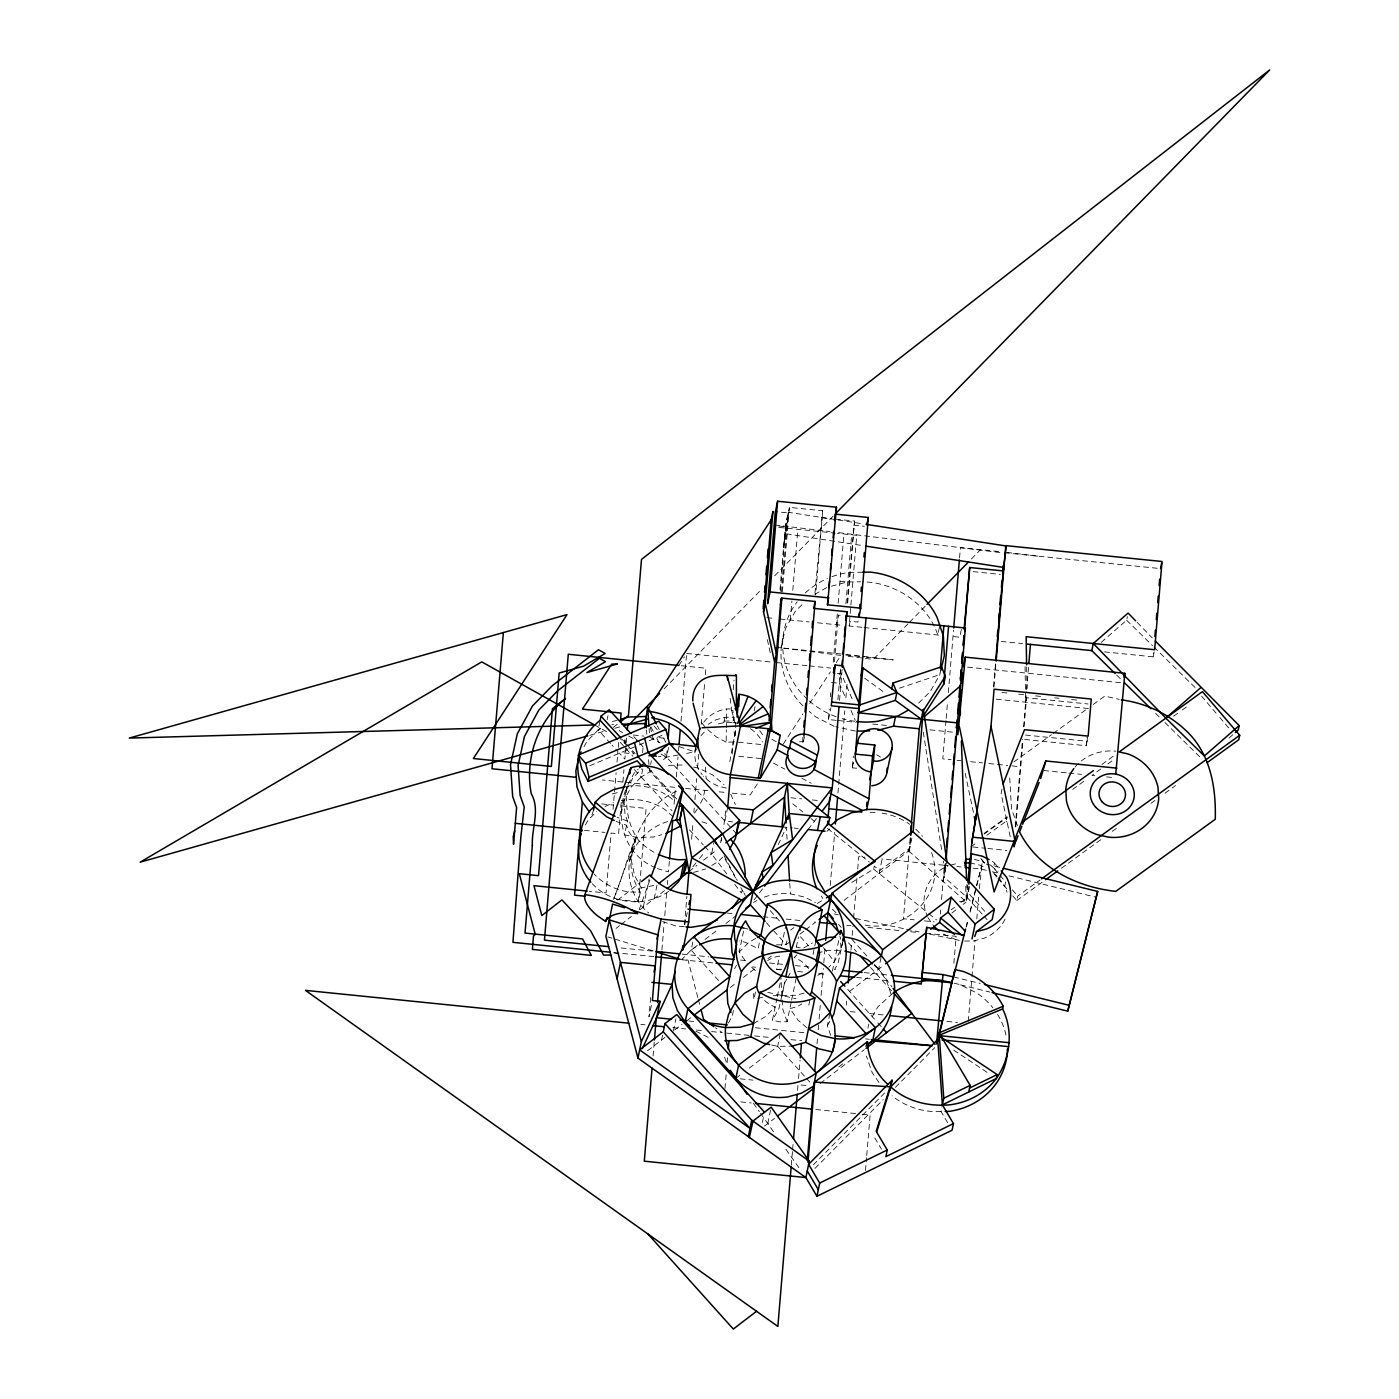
<?xml version="1.0" encoding="UTF-8"?>
<svg xmlns="http://www.w3.org/2000/svg" width="1399" height="1399" viewBox="0 0 1399 1399"><rect width="100%" height="100%" fill="white"/><g stroke="black" fill="none" stroke-linecap="round" stroke-linejoin="round"><path stroke-width="0.75" stroke-dasharray="5 3.75" d="M626.665 787.34C625.458 805.492 627.417 824.938 638.399 840.047A58.95 54.369 11.7 0 0 656.568 853.565M856.695 768.261L852.358 767.824L853.6 762.735M733.583 742.012L726.168 742.169L726.343 729.718M726.378 727.655L726.641 708.978L735.944 708.803M735.542 735.752L735.629 729.544M735.664 727.463L735.787 719.173M616.452 899.4L638.346 901.621L641.197 887.875L634.621 875.512L631.579 861.574L632.47 847.497C624.863 870.353 629.235 897.301 648.699 912.952M780.397 591.305L785.643 528.088M613.059 809.391L616.12 772.79M617.011 762.175L617.886 751.543L612.045 745.142M618.236 747.503L618.725 741.47M625.056 739.896L624.758 743.656L620.491 738.987M621.226 802.396L618.603 833.804L611.101 833.052L606.099 892.982L589.294 891.285M622.922 782.058L623.954 769.555M625.843 747.031L624.828 759.132L619.285 753.064M626.175 743.026L626.839 734.982M642.613 752.645L643.313 744.198M638.346 901.621L646.111 808.412L620.929 805.859M667.078 750.983L666.554 757.191L736.451 833.717M650.622 997.487L648.996 1016.951L651.549 1004.622M653.071 1056.018L654.242 1041.905M661.919 949.921L664.245 922.081M664.77 915.715L666.711 892.387M667.375 884.483L667.725 880.286M669.317 861.224L668.425 871.927L657.373 868.587M674.073 804.215L675.472 787.392L602.374 779.977M676.347 776.987L678.008 757.016M678.515 750.808L678.865 746.629M680.981 721.219L686.454 655.589M684.496 924.756L686.874 896.287M691.613 839.26L693.047 822.14M693.869 812.224L694.219 808.08M694.918 799.791L696.685 778.561M697.576 767.911L698.835 752.802M701.196 724.402L704.624 683.342M705.341 674.703L705.883 668.232L680.526 665.644M725.714 810.895L723.458 828.33M729.823 761.616L735.769 729.281M732.167 754.026L733.198 741.697L762.455 744.67M724.979 1088.457L726.168 1074.257M727.55 1057.714L727.008 1064.114L723.545 1054.146M780.012 589.504L785.259 526.689L788.109 512.926L775.116 511.614M781.499 592.057L788.109 512.926M782.391 591.637L789.421 507.4L822.682 510.775L815.652 595.012M790.313 620.037L791.904 600.94M792.796 590.343L797.885 529.329M802.536 742.204L803.061 735.717M814.952 593.246L822.682 510.775M799.529 741.872A14.952 13.798 11.7 0 1 803.411 741.802L803.953 735.332M791.309 1165.245L792.464 1151.534M792.638 1149.436L793.163 1143.14M797.552 1090.468L798.025 1084.68L809.636 1085.869M798.549 1078.542L800.088 1060.04M836.2 720.345L828.453 719.558L829.31 709.258M830.341 696.894L830.674 692.785M833.227 662.234L837.249 613.986M838.141 603.284L843.929 533.998M834.451 661.814L838.333 615.123L842.215 615.525M837.914 699.745L840.467 669.072M845.923 603.721L851.676 534.785M847.182 602.864L854.527 521.04L833.734 518.924M839.557 700.409L841.971 671.572M847.672 603.109L854.527 521.04M861.924 627.294L849.158 626L850.032 615.508M850.207 613.409L850.732 607.096M850.907 604.998L856.73 535.292L837.494 533.351M817.033 1043.916L817.681 1036.047M818.205 1029.786L818.922 1021.218M819.097 1019.067L820.356 1004.062M821.073 995.493L823.329 968.458M823.801 962.739L825.13 946.791M830.237 885.48L834.678 832.405M837.949 793.023L844.804 710.832M847.042 684.163L845.835 698.468L839.295 683.272L842.146 669.509M852.463 766.442L853.338 756.037M846.36 1005.112L846.71 1001.089M850.942 950.288L851.571 942.629M852.183 935.441L852.97 925.876M853.617 918.094L857.552 871.07M857.727 869.006L858.759 856.608L865.002 857.237M865.491 1170.491L866.558 1157.69M866.733 1155.557L870.126 1115.003L861.871 1114.164M910.172 838.386L903.457 918.741L914.212 919.825M910.592 837.599L909.7 848.389L879.726 870.58L874.253 866.173L873.641 869.111L849.525 883.801M945.986 720.607L942.804 758.87L951.11 759.709M946.179 718.456L947.613 701.214M948.33 692.592L953.541 630.127M959.557 557.939L960.414 547.656L1001.754 551.853M940.338 914.054L940.688 909.892M941.544 899.47L944.395 865.282L881.685 858.934M945.059 864.022L943.975 876.963L967.251 897.546L987.134 919.703M945.759 863.183L945.042 871.804L943.363 861.067M953.891 963.386L956.147 936.333L925.491 933.238M967.758 884.885L966.324 901.97L963.124 904.419M968.755 886.371L968.213 892.894L986.54 913.302M993.587 686.367L995.598 662.409M993.937 687.294L995.931 663.318M968.248 1021.462L971.78 978.933M971.973 976.799L974.981 940.635M976.799 918.933L978.601 897.214M979.335 888.54L982.185 863.096L969.647 913.11M1015.219 826.984L1022.529 739.249M1023.561 726.885L1026.481 691.84M1026.656 689.794L1028.562 667.096M1037.813 556.155L1003.87 552.063M1015.779 826.861L1022.739 743.429M1024.138 726.588L1026.551 697.751L1088.055 703.977M1024.663 739.459L1086.184 745.702L1086.866 737.465M1087.443 736.976L1087.093 741.278L1025.484 735.035M1104.511 651.899L1153.178 656.848L1153.51 652.948M788.704 512.349L783.51 547.569L788.704 512.349L835.972 519.659M718.387 723.93A35.744 32.981 11.7 0 1 723.79 722.741L733.093 722.549L734.213 717.145L724.909 717.337L716.078 719.751L708.279 724.227M721.604 837.844L720.468 843.702L721.744 837.791M723.79 722.741L724.909 717.337M726.85 873.99L711.601 853.95L713.945 842.215M583.995 746.716L586.846 741.47L598.16 729.928L599.734 722.269M607.183 719.593L607.988 715.676M593.543 810.143L591.812 815.442M655.659 867.747C622.887 854.614 614.266 816.981 627.049 786.186A55.418 51.116 11.7 0 1 674.615 801.242M624.024 800.053L625.003 814.288L627.434 821.091L624.601 834.836L636.667 837.459L653.7 836.987L661.797 834.696M621.366 800.665L624.199 799.948L631.001 787.392L641.144 777.005L643.12 767.421M674.563 798.199L649.363 770.604L651.392 760.776M633.432 850.767L636.283 837.022L613.636 899.487M668.547 747.608L666.554 757.191L661.395 761.213M643.295 907.147L649.136 878.957M654.225 898.63L657.075 884.885L641.197 887.875M695.618 747.923C693.309 757.226 696.23 767.369 702.263 774.696M684.741 924.722L686 918.671M686.419 916.66L687.241 912.62M661.57 1040.052L662.846 1033.878M673.374 1031.011L675.927 1018.682M697.821 997.452L687.993 960.081L681.82 959.469L691.176 950.078L693.921 936.805M785.136 528.035L789.421 507.4M727.725 807.293L724.874 821.038L732.534 821.825M754.183 710.867L755.058 706.722M802.991 705.883C785.434 688.798 776.795 662.042 782.933 638.049M743.534 931.227L739.232 952.019L747.083 963.439M733.426 1010.445L732.237 1016.129L727.358 1024.89M759.307 943.031L758.136 948.714L745.317 942.296L739.284 940.932M803.411 741.802L804.985 734.195M755.46 991.978L753.886 999.551L753.484 992.643M836.357 624.706L838.333 615.123M780.887 969.787L776.672 969.367L779.418 956.094A28.592 26.371 11.7 0 0 767.561 960.588M781.569 945.707L785.451 926.995M828.453 719.558L830.884 707.772M849.158 626L850.137 621.296L857.884 622.083L858.549 618.83M840.834 670.453L840.03 674.301L834.224 673.706M786.938 940.897L786.151 944.692L773.839 944.937M791.187 1002.191L787.147 1021.69L779.715 1021.847L772.44 1020.203L776.9 998.624M777.337 996.543L781.219 977.831M781.919 995.528L785.381 978.74M796.293 947.193L798.444 936.805M749.234 1068.136L777.669 1046.365L780.415 1033.109M762.368 1122.505L763.224 1118.396M791.624 1000.11L796.346 977.236M767.754 1123.572L771.164 1107.134M815.792 941.02L813.046 954.293L815.582 953.593M852.358 767.824L853.582 760.881M832.37 971.151L839.505 936.718M843.02 940.793L838.088 963.229L834.556 969.594L838.735 970.014M830.691 1035.382L827.351 1025.764L829.694 1014.397M879.114 873.536L882.279 858.252M939.394 627.329L937.802 635.006C927.659 603.703 894.975 582.351 862.641 581.774M890.988 994.077L886.494 980.507L878.642 969.087L881.387 955.832M918.688 703.032L930.09 691.771L939.813 674.633L941.44 666.781M844.139 900.309L908.651 850.942L911.379 837.704M909.088 851.326L911.833 838.106M961.323 629.567L959.731 637.227L952.999 636.545M943.066 881.387L947.071 861.994M969.49 886.704L966.324 901.97L958.07 901.131M1002.016 789.036L1001.107 793.46L1010.2 836.707M947.648 1122.732L941.002 1111.505L942.034 1106.539M1026.551 697.751L1025.624 702.158L1025.467 691.753M992.398 861.277L994.497 863.113L993.535 867.782L1005.601 881.93L1004.692 886.354A42.53 39.242 11.7 0 1 1007.053 892.195M986.82 835.273L1006.248 821.196L1007.158 816.771L984.214 833.402M1012.771 895.815L1016.811 900.554L1017.738 896.129L1039.877 880.093M1086.184 745.702L1087.81 737.85M1101.31 642.316L1126.632 620.194L1127.384 616.644M1153.178 656.848L1154.28 651.497M621.173 813.816L627.049 786.186M704.834 790.365L703.032 798.549L698.293 807.275M696.037 746.506L694.813 751.84L684.408 753.816M808.797 1005.129L809.951 1000.093M842.53 942.559L840.834 949.973L834.329 961.673L828.838 967.181M867.905 1028.178L868.831 1024.173M780.939 647.632L785.469 628.588L795.192 611.45L803.726 603.004M966.097 927.17L967.636 920.787M966.429 926.68L967.461 922.553M970.049 912.253L976.292 887.543M976.799 885.48L980.961 868.989L986.522 870.353M614.004 897.966C629.865 860.472 635.898 806.891 679.354 790.05M629.637 861.259C633.992 842.146 649.276 827.159 667.813 821.493M639.221 909.507L650.343 878.817M778.229 844.716L786.343 827.281L787.13 840.344M628.011 784.402L633.852 773.63L638.206 769.188M626.175 790.365L632.995 777.809L641.686 768.908M697.332 809.024L693.712 814.288M734.615 968.633L736.486 965.293M786.745 979.213L784.874 982.553L778.946 1008.504L772.44 1020.203M787.672 977.551L790.452 972.532M827.351 1025.764L830.132 1020.763M872.294 1016.741L877.68 1007.053L893.296 992.748L870.405 967.269M585.377 824.938L588.384 819.744L596.743 811.647M678.83 665.487L684.408 656.9M757.314 784L750.179 794.964L731.887 793.111M783.248 744.111L802.939 713.84M836.252 662.601L840.939 655.414L780.957 647.842M698.153 746.734L694.813 751.84L679.18 746.681M809.706 703.47L830.429 671.817M754.236 899.714L758.136 894.626M759.43 892.929L763.347 887.84M808.097 829.485L816.894 818.013M692.89 866.698L698.171 860.14M699.5 858.514L704.781 851.956M664.193 688.78L762.053 588.769M774.696 575.828L833.07 516.196M908.003 623.797L873.186 659.384L845.818 656.009M909.472 622.31L925.561 605.854M971.413 558.988L980.507 549.685M722.653 857.167L718.474 861.452L710.832 865.946M813.326 1164.825L884.64 1092.951M814.987 1168.392L883.294 1099.562M895.395 1087.338L934.812 1047.624M796.87 954.835L794.142 957.598A28.592 26.371 11.7 0 1 808.552 968.528M826.931 831.391L829.747 828.908M1229.004 738.06L1233.796 733.88M610.594 743.551L598.16 729.928L600.346 728.214M613.287 727.41L617.221 724.332L611.853 724.49M617.676 900.082L639.78 882.874M616.102 928.341L619.495 925.701M621.208 924.372L631.404 916.432M639.903 909.805L667.026 888.662M688.92 871.612L697.017 865.299M703.505 860.245L716.463 850.155M718.561 980.559L691.176 950.078L698.118 944.762M705.061 939.446L718.946 928.831M725.889 923.515L736.294 915.541M790.575 930.143L793.915 927.589M647.527 1050.789L664.945 1037.463M674.65 1030.031L681.995 1024.418M686.734 1020.78L691.526 1017.125M730.295 987.449L736.871 982.413M743.429 977.376L756.579 967.321L752.557 966.919M768.034 958.56L771.321 956.042M789.333 942.261L786.151 944.692L772.108 929.041M803.9 931.104L798.846 934.969L808.605 945.829M805.579 929.81L815.669 922.098L811.455 921.661M951.25 909.787L954.45 907.339M960.851 902.442L967.251 897.546L966.761 884.5M735.857 1078.384L742.537 1073.26M849.525 991.384L883.853 965.1M951.932 912.987L956.741 909.315M838.84 1066.86L845.591 1061.684M764.431 1126.125L774.486 1118.431M820.094 1083.525L864.302 1049.687M1013.838 761.983L1051.401 734.772M1053.15 733.496L1088.212 708.086M1093.249 704.449L1104.738 696.107L1119.305 699.395M984.057 834.136L1007 817.506M970.923 846.78L977.988 841.673M1101.975 764.396L1115.737 754.428M1072.683 789.403L1084.942 780.502M1100.786 769.03L1091.954 775.413L1096.151 775.85M1107.833 763.924L1114.881 758.818M1173.639 716.236L1180.599 711.182M1182.347 709.923L1187.576 706.145M1016.811 900.554L1043.794 881.003M1061.369 868.272L1101.765 838.998M1112.31 831.356L1117.574 827.543M1150.957 803.358L1156.221 799.546M1165 793.181L1175.545 785.538M817.278 903.439L823.486 899.662L821.3 896.042M634.342 769.555L641.144 777.005L653.91 769.485M598.16 729.928L600.731 728.424M755.722 938.414L748.832 942.384L739.232 952.019L737.955 948.365M803.743 947.945L812.347 942.996M817.838 975.278L824.728 971.308M753.536 1023.508L765.585 1016.583L775.186 1006.948A28.592 26.371 11.7 0 1 763.015 998.834M814.778 594.348L827.246 587.318M604.998 806.471L613.636 802.641M668.67 891.32C648.996 905.398 621.366 905.031 601.448 891.618A55.418 51.116 11.7 0 1 592.214 883.696M589.731 765.76L637.21 745.789M639.221 744.933L647.212 741.575M649.223 740.736L662.182 735.279L665.819 742.327M899.382 688.186L939.813 674.633M693.519 872.416L705.691 868.954M612.377 721.587L620.579 719.261M589.888 735.297L605.277 730.96M614.843 728.267L619.949 726.815L619.617 730.943L622.572 732.586M817.418 953.086L826.704 950.551L841.061 950.253L840.292 936.91M757.803 998.484L763.644 996.892M804.075 993.098L796.276 995.231L769.607 995.773M831.408 586.216L847.392 581.967L860.682 581.792M950.69 865.177L958.805 863.008M612.395 793.898L618.306 792.376M678.165 754.988L666.554 757.191L658.439 756.369M668.442 765.375L683.761 764.921M724.122 721.097L733.408 720.852A35.744 3.323 88.8 0 1 733.093 711.654M730.103 698.276L731.729 710.535L734.825 710.465M776.672 969.367L784.105 969.21M771.636 1045.001L777.669 1046.365L792.026 1046.085M941.002 1111.505C923.62 1112.642 905.538 1106.801 892.055 1095.802M862.641 572.226L849.368 572.383A81.247 74.951 11.7 0 0 831.128 576.983M855.419 731.1L835.675 726.658M964.628 941.072L973.844 940.932L984.389 938.117A42.53 39.242 11.7 0 0 1006.231 916.485M865.212 925.124C900.956 932.101 939.831 901.603 934.375 863.917A61.381 56.625 11.7 0 0 931.157 851.449M684.321 926.733L675.839 926.016L661.395 921.119M821.265 517.665L831.653 518.714M853.652 525.202L864.32 526.286M774.416 524.94L830.009 531.55M778.858 526.024L785.259 526.689M778.736 527.388L835.343 533.124M1004.272 552.762L1160.54 568.606M973.127 571.631L1000.355 574.394M766.914 617.659L775.448 618.533M780.152 619.005L809.147 621.943M817.523 622.8L842.163 625.301M864.057 627.521L941.317 635.356M1001.194 641.424L1022.547 643.592M775.203 647.265L841.726 654.015M845.905 654.435L893.262 659.891L866.331 657.145M967.583 667.148L1122.872 682.904M845.783 655.064L864.285 656.953M686.647 653.473L770.184 661.954M775.885 662.531L807.223 665.697M809.339 665.924L830.604 668.075M837.389 673.286L841.271 673.688L853.075 701.056M1001.964 692.488L1008.242 693.135M1018.717 694.201L1027.111 695.041M1035.592 695.898L1041.958 696.545M1054.689 697.839L1058.921 698.276M1071.651 699.57L1078.017 700.199M831.531 682.485L839.295 683.272M996.298 699.185L1089.261 708.628M838.141 720.537L856.153 722.374M872.749 724.052L887.298 725.521M930.055 729.858L955.482 732.446M957.108 760.322L961.026 760.724M970.574 761.686L982.57 762.91M988.796 763.539L1007.787 765.463M1012.002 765.9L1020.238 766.722M1043.846 770.534L1066.86 772.878M1068.941 773.087L1081.497 774.364M1106.592 776.9L1114.968 777.757M633.31 735.035L643.995 736.119M664.193 738.165L656.358 737.378L659.139 742.782M738.707 756.299L763.784 758.835M623.989 752.872L634.114 753.904L628.711 747.993M790.925 797.78L801.61 798.864M812.312 799.948L818.712 800.613M685.615 788.424L708.908 790.785M719.086 791.817L725.207 792.429M601.902 803.918L613.427 805.09M782.024 826.844L792.271 827.876M794.247 828.086L798.199 828.488M973.039 846.99L985.735 848.284M987.834 848.494L1006.86 850.435M956.846 866.558L960.938 866.96M973.109 868.202L980.961 868.989M584.415 830.341L604.945 832.422M924.459 920.857L934.217 921.854M726.973 913.092L732.499 913.652M762.962 916.747L777.722 918.251M786.168 919.091L800.91 920.594M846.78 925.246L850.907 925.666M867.905 927.397L899.889 930.632M910.557 931.717L919.091 932.591M621.139 947.945L654.47 951.32L614.004 938.799M682.047 954.118L708.873 956.846M740.578 960.064L748.762 960.886M769.537 963.002L782.443 964.313M795.366 965.607L810.423 967.146M864.285 972.602L889.187 975.138M614.091 952.597L654.015 956.636M681.575 959.714L713.962 963.002M797.675 971.501L803.97 972.13M818.66 973.617L826.354 974.404M856.59 977.464L887.246 980.577M850.155 1011.599L856.573 1012.246M869.444 1013.558L883.731 1015.009M946.896 1021.41L957.476 1022.494M688.745 1020.973L696.737 1021.795M755.373 1027.74L804.932 1032.759M865.456 1038.897L869.356 1039.3M640.882 1024.4L644.922 1024.802M672.867 1027.653L685.667 1028.947M696.422 1030.031L702.893 1030.696M711.514 1031.57L722.286 1032.654L715.501 1027.828M726.711 1033.109L752.435 1035.715M754.568 1035.925L769.572 1037.446M790.995 1039.632L801.697 1040.716M740.141 1078.821L753.012 1080.115M740.823 1101.887L751.263 1102.954M815.792 1109.494L859.773 1113.954M839.995 581.18L847.392 581.967M838.561 532.599L1002.244 552.815M944.395 865.282L948.26 865.824C928.971 873.221 918.146 897.091 927.415 915.995M838.123 519.991L863.917 523.995M786.36 533.823L863.917 545.82M834.189 913.984L838.316 914.859M855.751 918.531L904.419 928.796M906.535 929.233L919.16 931.891M929.548 934.077L959.329 940.373M693.624 767.054L698.801 768.173L712.546 774.906L724.052 784.647M627.434 821.091L617.029 817.243M726.466 788.092L718.491 786.29L710.202 782.146L703.277 776.165M764.239 897.144A55.243 50.959 11.7 0 1 790.4 893.856L804.46 897.021L815.442 902.53M744.041 928.132L748.063 929.041M796.206 946.948L800.211 947.857M954.188 983.27L959.959 984.564L976.502 992.853A71.297 65.788 11.7 0 1 992.888 1007.822M767.841 992.363L795.979 998.711M974.386 859.266L984.879 862.606M969.874 862.851L980.682 865.369L985.596 867.87M953.488 976.939L980.192 983.427M613.794 952.824L619.215 954.135M986.382 864.127L1001.072 867.73M992.241 871.769L998.519 873.308M1008.959 875.861L1096.449 897.319M960.553 984.861L990.002 992.083M955.867 939.638L942.139 933.588M607.918 936.91L611.975 938.169M702.036 821.79L710.29 824.588M616.155 821.423L626.577 825.253L629.043 832.108L635.408 841.184C627.486 857.5 630.302 877.278 640.322 892.037L630.232 892.09A55.418 51.116 11.7 0 1 594.208 874.113M695.88 1031.203L708.698 1037.621M834.136 726.291L815.355 716.708L809.287 711.409M771.846 739.337L776.935 742.047M773.455 763.102L784.787 769.135M801.784 778.211L811.228 783.248M726.168 742.169L716.375 736.923L706.687 728.757M649.696 737.063L660.031 742.852M628.676 736.014L639.658 742.152M660.905 754.026L666.554 757.191L664.7 753.589M594.575 724.979L607.288 732.079M953.698 1050.107L987.449 1072.578M864.617 678.165L885.042 692.96M827.543 828.453L869.251 862.134M792.813 803.83L802.764 811.892M811.07 818.59L814.393 821.265M873.641 869.111L925.788 911.221M928.866 913.704L936.561 919.912M874.06 965.135L878.642 969.087L891.932 986.837M823.434 947.613L834.329 961.673M751.665 967.391L757.768 972.672M806.908 1027.758L797.745 1019.854L789.893 1008.434A28.592 26.371 11.7 0 0 801.749 1003.957M991.436 865.946L998.099 871.769M997.19 876.194L992.625 872.207L996.648 876.928M908.651 850.942L966.324 901.97L965.677 884.675M673.024 816.701L665.417 809.916A55.418 51.116 11.7 0 0 624.199 799.948M832.422 909.28L836.042 912.795M1126.632 620.194L1152.479 645.621M1154 647.107L1196.879 689.305M1116.699 675.105L1121.368 679.704M1155.591 713.368L1161.817 719.488M1164.93 722.549L1201.881 758.888M1137.177 622.415L1152.304 637.961M689.48 829.887L703.26 844.874M704.659 846.395L711.601 853.95M649.713 769.502L676.924 799.214M641.144 777.005L671.992 810.686M633.712 736.608L643.82 747.661M622.328 739.529L625.178 742.642M626.595 744.198L635.129 753.554M620.089 742.187L632.873 756.194M838.508 924.407L841.184 927.38M851.851 939.271L867.363 956.531M874.41 964.383L878.642 969.087M848.441 942.821L856.45 951.722M847.689 989.338L876.491 1021.392M877.873 1022.949L882.069 1027.618M770.272 910.679L780.292 921.854M766.477 922.798L770.692 927.485M777.669 1046.365L804.932 1076.723M806.366 1078.314L812.067 1084.662M653.91 725.906L659.436 732.149M1201.514 696.037L1218.354 715.781M1219.753 717.425L1229.581 728.931M1006.248 821.196L1007.158 822.262M994.497 863.113L999.865 869.409M1012.351 889.816L1017.738 896.129M997.994 878.485L1007.385 889.502M701.773 722.968L705.446 727.323M980.804 858.426L986.435 865.072M981.381 859.371L986.61 865.649M734.737 884.325L741.295 892.947L742.379 889.956L745.352 895.517M753.344 1103.164L759.342 1111.663M760.549 1113.359L773.804 1132.141M785.888 1149.261L800.071 1169.354M730.75 794.195L735.349 804.547M878.957 1082.511L872.207 1072.683L866.453 1056.14M998.711 877.523L1004.692 886.354M927.957 917.604L933.937 926.418M874.812 1137.912L881.457 1149.139M725.032 859.021L735.577 878.1M740.84 887.631L745.055 895.273M724.052 855.733L737.29 880.443M657.338 725.836L659.279 729.613M650.972 726.92L654.557 733.898M850.994 710.412L855.279 720.38M1017.44 825.672L1011.512 808.674L1009.553 774.836M787.147 1021.69L782.688 1008.871L781.132 982.185M731.729 710.535L735.07 723.038M698.363 999.516L700.532 1007.752M650.255 727.008L653.228 739.039M624.741 739.966L627.207 749.986M767.369 639.693L768.716 645.813M769.17 647.859L770.517 653.998M965.188 773.28L973.861 814.603M923.305 732.097L942.034 852.463M649.101 728.459L649.398 732.761M646.548 729.981L646.845 734.283M648.611 759.709L649.363 770.604M705.358 767.247L706.128 778.613M789.753 883.224L790.4 893.856M1026.639 666.938L1027.006 688.553M1025.047 666.728L1025.432 689.655M691.176 950.078A55.243 50.959 11.7 0 1 697.821 945.741M753.536 902.53A55.243 50.959 11.7 0 1 756.964 900.466M870.073 812.312A61.381 56.625 11.7 0 1 878.117 812.609M882.069 813.116A61.381 56.625 11.7 0 1 897.476 817.506M899.295 818.31A61.381 56.625 11.7 0 1 909.665 824.273M915.785 829.187A61.381 56.625 11.7 0 1 922.466 836.322M997.522 1014.362A71.297 65.788 11.7 0 1 1006.196 1036.047M703.784 722.129A35.744 32.981 11.7 0 1 726.641 708.978M700.951 735.874A35.744 32.981 11.7 0 1 705.778 730.75M733.093 722.549A35.744 32.981 11.7 0 1 740.421 724.017M750.494 728.757A35.744 32.981 11.7 0 1 762.49 742.117M734.632 736.556A35.744 3.323 88.8 0 1 733.95 729.351M733.268 689.655A35.744 3.323 88.8 0 1 734.003 680.106M759.692 730.698A35.744 32.981 11.7 0 1 763.609 736.713M876.543 754.848A17.54 16.193 11.7 0 1 880.478 757.139M854.667 721.272A81.247 74.951 11.7 0 1 842.163 718.684M836.112 716.725A81.247 74.951 11.7 0 1 809.059 700.759M807.503 699.36A81.247 74.951 11.7 0 1 797.168 601.867M805.229 592.984A81.247 74.951 11.7 0 1 827.334 578.539M1075.009 767.124A46.727 43.107 11.7 0 1 1115.842 751.193"/><path stroke-width="1.5" d="M736.381 710.43L736.416 675.612A35.744 3.323 88.8 0 0 735.542 674.72M738.777 706.547L738.934 694.306C757.034 695.985 773.157 712.126 771.723 730.82L780.205 735.332L777.214 749.829L760.217 778.404L730.453 774.591A35.744 32.981 11.7 0 1 698.153 746.734L669.404 743.446L589.066 777.249L588.192 781.411L637.122 760.846L641.931 766.11M503.36 632.558L491.993 768.768L576.301 777.319M581.145 751.962L579.238 755.443L575.863 770.884L576.93 786.745L582.369 801.942L574.587 895.15L585.062 896.217M627.242 730.295L627.574 726.186L659.629 693.449M644.694 727.742L647.615 706.95L656.358 723.948M668.11 738.567L669.369 723.615M652.056 1068.154L644.292 1161.187L805.876 1177.573L816.946 1196.285L952.072 1130.217L953.453 1123.589L942.384 1104.878L937.697 1039.457L955.01 969.577L962.704 971.308A71.297 65.788 11.7 0 1 1003.188 1006.248L1002.628 1008.941C1013.61 1031.185 1010.375 1058.396 996.333 1078.507A71.297 65.788 11.7 0 1 950.76 1104.72C929.496 1106.924 906.569 1101.713 890.708 1086.831L814.673 1082.092L813.291 1088.719L777.844 1115.842M654.417 1039.894L656.271 1017.685L671.485 1019.224M657.53 1002.541L661.744 952.054M669.491 859.091L672.692 820.706L680.089 819.534L682.24 807.433M679.04 744.53L680.264 729.893M682.397 949.904L682.747 945.689M687.049 894.188L688.92 871.612L691.823 857.604M682.869 950.096L688.71 921.889L691.001 894.503C675.542 893.856 660.083 886.704 649.975 874.917L641.476 881.545M737.046 716.935L738.934 694.306L736.381 706.652M763.12 608.81L763.819 600.398M764.519 592.004L765.043 585.709M765.952 574.884L766.669 566.228M767.386 557.589L768.121 548.933M769.835 719.593L774.626 662.147L763.539 611.8L771.216 519.746L647.929 709.31M728.249 1049.198L728.966 1040.681M763.539 611.8L765.27 603.459L772.947 511.387L770.464 523.348M777.617 501.244L775.186 512.978L767.631 603.686L770.062 591.952L777.617 501.244L836.497 507.207L827.509 604.805L860.77 608.18L868.324 517.455L835.063 514.098L834.521 520.568M769.065 720.747L769.433 716.498M770.132 707.981L770.849 699.465M771.548 690.949L772.091 684.566M780.974 598.527L776.358 653.788L765.27 603.459M771.041 727.777L781.849 598.107L815.11 601.483L803.953 735.332M803.795 727.095L804.338 720.607M805.055 711.986L805.772 703.347M806.489 694.708L807.031 688.238M807.923 677.448L808.465 670.96M809.374 660.171L809.916 653.7M810.633 645.061L811.35 636.423M812.067 627.801L812.609 621.313M827.509 604.805L828.225 596.166M828.942 587.528L829.485 581.04M830.376 570.25L830.919 563.762M831.636 555.123L832.178 548.653M833.087 537.846L833.629 531.375M791.152 1167.098L777.861 1326.427L305.437 990.37L628.746 1023.176M793.513 1138.943L797.22 1094.333M800.263 1057.959L801.47 1043.497M833.979 667.515L833.524 672.902L835.151 665.05L842.898 665.819L859.755 704.939L858.129 712.791L921.294 719.191L895.255 700.339L858.129 712.791M871.192 771.881L870.056 771.828A17.54 16.193 11.7 0 1 855.174 757.261L858.986 708.611L831.286 705.813L835.151 665.05M827.456 825.218L827.788 821.108M828.138 816.981L829.764 797.5M842.023 664.717L842.373 660.468M842.915 654.102L843.789 643.505M844.314 637.14L845.206 626.525M845.73 620.159L846.955 611.748L813.693 608.373L815.11 601.483M839.05 706.6L832.265 787.934L829.415 801.697L821.913 811.472M842.32 667.375L846.955 611.748M807.31 1160.453L813.501 1086.254L816.247 1072.998L875.389 1027.723L839.557 987.834L881.387 955.832L882.664 949.694L951.163 897.266L975.138 923.952L972.043 938.939M814.743 1071.319L816.701 1047.851M825.672 940.373L827.981 912.673L831.985 893.279L912.655 831.531L970.346 882.577L994.322 909.28L992.188 919.58L976.397 931.664L974.753 936.508M829.047 899.872L829.362 896.094M835.378 823.924L837.599 797.325M807.975 1162.272L814.673 1082.092L867.38 1041.748C867.835 1057.871 876.036 1073.715 887.91 1084.4M859.248 612.937L858.899 617.221L860.77 608.18M859.616 608.635L859.965 604.351M861.032 591.497L861.399 587.213M863.917 556.977L864.285 552.622M858.636 706.617L866.033 617.938M832.055 702.123L859.755 704.939L862.851 667.848L922.92 711.339L945.392 676.224L941.44 666.781L892.929 683.044L891.705 688.938M848.214 983.007L850.767 952.439M866.628 806.314L866.96 802.187M830.814 825.55L837.371 819.762L851.257 812.854L866.715 809.584L868.954 798.777L872.539 755.827L874.777 745.02L857.447 743.271L858.689 738.165A17.54 16.193 11.7 0 1 888.767 735.699A17.54 16.193 11.7 0 1 876.858 761.213L873.431 761.073L869.566 779.733M873.431 761.073L874.777 745.02M910.522 834.066L911.239 825.427M911.431 823.277L919.3 728.774L923.323 709.38L947.071 861.994M910.784 835.43L911.851 822.472A61.381 56.625 11.7 0 0 866.715 809.584M913.11 831.933L923.323 709.38M940.338 668.407L943.888 625.843M923.532 715.693L943.765 684.076L948.574 626.315M964.016 935.197L926.715 927.345L921.259 984.022L893.471 981.206M921.714 978.426L926.715 927.345M953.716 627.976L959.382 560.002M964.103 629.025L969.699 567.522L1003.223 570.914L1006.283 546.012L866.068 524.328M959.871 685.265L960.396 714.872M960.414 678.847L961.13 670.278M961.83 661.727L962.547 653.158M963.264 644.607L963.981 636.055M964.506 629.62L969.699 567.522M945.602 857.535L945.951 853.215M946.493 846.745L947.21 838.106M947.753 831.636L948.662 820.846M949.204 814.375L950.096 803.568M950.638 797.098L951.53 786.308M952.072 779.838L952.789 771.199M953.331 764.728L954.24 753.921M954.783 747.451L955.674 736.661M957.091 719.786L956.391 728.022L957.458 722.863L923.427 719.418M957.598 713.612L958.455 703.312M958.98 697.122L959.854 686.664M960.379 680.246L961.27 669.544M961.812 663.126L962.704 652.424M963.229 646.006L964.138 635.321M946.126 858.864L965.38 628.011L846.098 615.91M958.14 728.687L958.472 724.717M959.994 706.443L959.312 714.802L958.98 706.163M960.518 700.165L961.393 689.707M961.917 683.446L962.792 672.989M957.878 734.702L965.293 657.145L1124.848 673.321L1115.755 773.927M936.508 1043.969L943.013 974.578L953.488 976.939L965.572 929.023M967.933 882.752L969.927 858.846M971.85 842.355L970.346 859.178L965.625 859.248L964.978 865.894M968.93 884.203L971.466 853.775L982.57 856.275L989.128 859.616M997.277 636.702L997.819 630.284M998.711 619.582L999.236 613.147M999.953 604.595L1000.67 596.026M1001.387 587.458L1001.929 581.022M1003.17 565.983L1002.628 572.453L1003.398 566.018M995.773 660.223L1003.713 564.969M996.123 661.15L1005.759 545.627L1162.009 561.489L1154.647 649.731L1026.149 636.685L1026.604 664.787M975.925 817.121L971.693 843.107L990.999 726.273L994.077 689.182L1091.255 699.045L1088.16 736.119L1024.523 729.666L1003.1 783.877M1028.895 662.969L1030.451 644.397M1014.782 839.522L1014.118 846.657L1014.625 840.712M1154.874 636.493L1155.399 630.127M1156.291 619.53L1156.816 613.164M1157.707 602.549L1158.232 596.184M1159.124 585.586L1159.649 579.221M1003.223 570.914L1003.695 566.63M614.248 820.479L606.606 816.736L593.788 805.859A65.631 60.559 11.7 0 1 600.136 720.345L600.993 716.166L609.212 709.783L630.844 733.443M593.543 810.143L595.205 802.152L601.045 796.468L613.269 789.718L625.073 786.693M629.602 773.874L630.879 767.701C650.745 761.773 672.639 771.041 682.974 788.809L676.486 820.111M584.852 894.661A58.95 22.541 19.9 0 0 597.6 915.89L605.645 921.486L605.907 920.28C613.794 911.518 626.997 912.463 637.734 913.599L637.07 913.127A55.418 21.195 19.9 0 0 584.852 894.661L630.879 767.701L629.602 773.595M617.081 978.81L620.491 962.372L655.274 965.905L653.998 972.06M693.065 703.172L699.85 728.424L696.037 746.506C686.752 731.677 670.611 721.254 653.438 718.229L654.137 717.18L651.724 717.862M657.023 938.991L661.132 919.091L688.71 921.889M764.501 1112.24L676.784 1014.572L664.962 1023.613L751.718 1120.197L748.325 1136.635L749.287 1137.719L752.959 1121.071L771.164 1107.134L809.287 1161.153L805.876 1177.573L637.944 1058.116L641.354 1041.695L660.066 1001.299L652.389 1000.512L657.862 934.882L609.299 919.86L641.354 1041.695M680.631 878.065L683.481 864.302L686.244 859.546L678.707 859.773A58.95 54.369 11.7 0 1 658.317 854.387M686.244 859.546L683.394 873.308L691.473 872.993M656.656 1017.72L660.066 1001.299M688.92 904.576L689.742 900.536M663.266 1031.832L750.021 1128.416L639.658 1049.897L663.266 1031.832L664.962 1023.613M747.101 1094.315L735.857 1078.384L685.178 1021.969L687.923 1008.714L729.753 976.694L693.921 936.805L753.064 891.548L832.265 787.934L730.208 777.582M780.432 604.998L781.849 598.107M588.192 781.411L581.844 769.083L578.382 755.04L658.719 721.237L665.941 729.404L669.404 743.446L739.756 820.461L736.451 833.717M774.626 662.147L777.774 646.915M758.398 777.424L768.488 728.722L740.543 725.889L702.088 727.742M769.94 728.389L771.216 722.181L740.316 726.623M750.476 823.644L753.327 809.881L787.357 783.388L829.782 817.646L828.505 823.784L826.949 825.165A61.381 56.625 11.7 0 0 818.52 881.16L825.06 892.055L875.214 861.504L828.505 823.784M760.217 778.404L770.307 729.683L768.488 728.722L771.723 730.82L767.841 730.418M733.845 957.703L732.027 952.474L731.24 939.114L733.985 925.858A55.243 50.959 11.7 0 1 793.146 880.583A55.243 50.959 11.7 0 1 843.807 936.998A55.243 50.959 11.7 0 1 894.468 993.412A55.243 50.959 11.7 0 1 835.325 1038.67A55.243 50.959 11.7 0 1 776.183 1083.945A55.243 50.959 11.7 0 1 725.504 1027.531A55.243 50.959 11.7 0 1 674.843 971.133A55.243 50.959 11.7 0 1 733.985 925.858L744.041 928.132M730.96 1012.456L727.777 1003.31L727.008 989.967L736.206 945.514M835.78 510.652L836.497 507.207M792.026 1046.085L805.702 1042.342L818.52 1048.76L832.58 1051.943L835.325 1038.67L834.556 1025.327L830.097 1012.509L836.55 981.329C819.324 942.157 762.91 959.994 745.684 920.839A55.243 50.959 11.7 0 0 741.453 971.675L734.982 1002.856L728.477 1014.572L725.504 1027.531L739.861 1027.251L753.536 1023.508L742.834 1014.275L734.982 1002.856L744.6 993.22L756.632 986.295L763.102 955.097L762.7 948.19L764.239 941.475A28.592 26.371 11.7 0 1 785.888 924.914L793.32 924.756L800.595 926.4A28.592 26.371 11.7 0 1 819.132 947.053L819.534 953.961L811.542 991.856A28.592 26.371 11.7 0 1 810.073 995.004M778.631 742.956L789.263 748.622L791.537 739.756A14.952 13.798 11.7 0 1 810.598 735.804A14.952 13.798 11.7 0 1 817.908 752.959L813.833 769.363L868.954 798.777M821.895 946.301L815.792 941.02L822.245 909.84A55.243 50.959 11.7 0 0 767.334 904.261L760.881 935.459L757.436 937.435M787.969 819.412L789.193 813.519L787.357 783.388L784.507 797.133L782.024 826.844L738.287 822.402L735.419 838.508L729.544 849.315M813.501 1086.254L801.452 1093.179L787.794 1096.921A55.243 50.959 11.7 0 1 735.857 1078.384L738.602 1065.111L780.415 1033.109L816.247 1072.998M761.651 953.961L764.239 941.475M724.839 1040.751L737.116 1040.506L750.791 1036.764L759.989 992.328C800.7 979.248 781.551 922.903 822.245 909.84M866.838 524.695L868.324 517.455M785.836 976.624L791.117 951.075M817.523 830.446L820.356 816.684M799.738 930.562L800.595 926.4M861.224 675.717L862.851 667.848M857.552 741.872L855.209 754.078L872.539 755.827M816.124 961.603L819.132 947.053L831.181 940.128L840.782 930.475A55.243 50.959 11.7 0 1 836.55 981.329M805.702 1042.342L814.9 997.889C777.214 977.167 805.02 924.984 767.334 904.261M839.925 934.637L840.782 930.475M843.02 940.793L843.807 936.998L842.95 940.705M895.255 700.339L896.881 692.488L892.929 683.044M831.985 1017.405L833.856 1014.065L839.557 987.834M877.855 730.313L893.524 726.168L895.5 716.585M887.001 772.388L892.09 747.835M816.946 1196.285L819.692 1183.029L808.622 1164.318L892.09 1080.203L890.026 1090.136M866.681 1045.07L867.38 1041.748M943.765 684.076L945.392 676.224M875.389 1027.723L872.644 1040.978L865.876 1046.172M964.663 631.456L965.38 628.011M963.316 666.711L965.293 657.145M892.09 1080.203L876.194 1131.284L887.246 1149.995L885.882 1156.623L953.453 1123.589M930.685 929.251L939.638 922.396L940.548 917.989L948.05 912.235L951.163 897.266M977.149 811.228L975.173 820.793L974.299 816.666M969.594 862.868L971.466 853.775M955.01 969.577L942.646 1020.99L889.677 1015.604M1003.188 1006.248L939.079 1032.829L943.765 1098.25L942.384 1104.878L996.333 1078.507L997.155 1074.572L938.519 1035.54L1002.628 1008.941M1014.118 846.657L1015.184 841.499L990.999 726.273M968.755 1091.989L970.137 1085.362L939.079 1032.829M1116.944 768.173L1045.822 760.969L1040.699 778.491M1115.143 673.566L1091.815 650.622L1093.284 643.505L1128.119 613.077L1135.673 620.859M1124.062 677.151L1124.848 673.321M992.101 992.608L1067.752 1011.162L1097.673 891.425L1003.17 868.254M1160.54 568.606L1161.642 563.272M1097.673 891.425L1067.752 1011.162M1155.329 641.057L1239.164 725.574L1238.237 729.981L1235.282 732.586M1073.82 768.611A46.727 43.107 11.7 0 0 1065.811 789.491L1066.458 800.77A46.727 43.107 11.7 0 0 1096.764 834.521L1108.673 837.197A46.727 43.107 11.7 0 0 1158.704 798.899L1158.04 787.62A46.727 43.107 11.7 0 0 1127.734 753.869L1119.183 751.945L1202.423 691.613L1239.689 735.297L1238.78 739.721L1207.162 762.63M675.07 971.413L672.097 984.389L642.368 1048.568M891.723 1006.668C889.869 1021.882 881.265 1036.659 867.502 1043.934M940.81 670.401L944.342 655.589L943.363 635.968L936.963 617.064A81.247 74.951 11.7 0 0 870.493 572.121L862.641 572.226M514.675 830.919L513.241 836.689L513.538 844.401L516.616 807.555L512.664 796.503L510.53 764.781L517.298 733.88L532.512 705.935L552.29 685.72L598.475 649.731L605.172 653.473L583.61 666.134L559.163 673.024L551.363 766.425L473.404 758.52L566.997 614.616L129.303 738.077L594.575 724.979L481.781 661.884L140.145 862.169L587.807 735.891M581.127 833.489L578.434 844.331L578.976 857.727A55.418 51.116 11.7 0 0 590.885 882.209M687.241 861.976L685.213 870.161L678.48 881.79L670.069 889.956M937.382 1041.905L942.122 1023.071M876.718 1131.791L890.708 1086.831L937.697 1039.457M605.645 921.486L607.096 917.482M651.077 876.771L682.974 788.809M737.675 723.353L748.045 696.37M1045.822 760.969L994.094 891.863L959.469 727.043M1015.796 841.516L1018.052 835.78M1019.556 831.968L1021.83 826.249M1022.617 824.256L1039.125 782.478M829.782 817.646L789.193 813.519L753.064 891.548L750.319 904.803L740.718 914.439L734.213 926.155M678.585 785.731L722.549 833.874L714.347 840.274L679.792 802.344M699.587 729.701L699.727 728.11M789.263 748.622L789.963 747.381M581.652 831.373L582.369 830.132L515.304 823.329M732.097 908.353L739.302 898.42M739.966 722.199L756.334 700.514M763.032 878.187L756.964 886.197L756.159 884.885L763.032 878.187L762.105 872.032L772.895 865.334L771.129 852.533L792.621 839.627L789.193 813.519M764.641 886.144L808.097 829.485L825.043 831.198M714.05 840.502L753.064 891.548L767.404 907.496M836.112 513.066L1269.697 69.95L641.494 559.408L628.466 715.588L620.369 721.884L621.104 713.053L582.439 709.136L611.73 664.105L617.466 663.948L586.95 672.552L605.47 661.692L599.402 658.299L557.606 690.844L538.825 710.062L524.485 736.399L518.102 765.498L520.113 795.384L524.24 806.908L520.795 837.581L512.943 942.331L610.086 952.194M639.64 767.701L643.995 763.242L637.979 756.667L634.516 742.624M927.047 604.333L968.51 561.943M741.453 971.675C759.5 945.164 793.076 954.817 819.132 947.053M594.33 806.314L590.378 810.161A55.418 51.116 11.7 0 0 592.861 872.626M1093.284 643.505L1165.839 718.124L1200.674 687.713M1239.164 725.574L1204.329 755.985L1165.839 718.124M924.564 716.41L960.553 685.79M652.196 756.842L669.404 743.446L673.321 744.74M658.737 883.591L683.481 864.302M722.549 833.874L753.064 891.548L691.771 857.849L739.756 820.461M667.026 888.662L688.92 871.612L679.862 819.569L682.712 805.807L679.337 806.349M725.854 842.845L784.507 797.133L786.081 822.979M739.581 724.612L763.259 706.495M745.719 908.336L750.319 904.803L765.078 921.224M819.01 908.388L830.726 899.417L881.387 955.832M651.882 982.343L672.097 984.389L672.867 997.732L677.343 1010.55L685.178 1021.969L686.734 1020.78L679.949 1020.081M694.708 1014.677L727.008 989.967M819.027 919.528L827.981 912.673L833.244 918.548M885.584 963.771L925.491 933.238M975.138 923.952L994.322 909.28M865.998 1048.376L911.781 1013.331L893.296 992.748C910.259 981.136 932.451 977.254 952.264 982.832L921.609 979.72M756.562 1311.265L733.321 1329.05L647.982 1234.04M1022.634 821.913L1093.388 770.639M1041.573 878.852L1239.689 735.297M1045.56 879.726L1057.854 870.825M826.424 897.878L833.017 893.856M680.963 825.917L665.854 833.559M908.546 709.975L898.036 715.903L877.89 721.254A81.247 74.951 11.7 0 1 856.765 721.534M943.765 1098.25L970.137 1085.362M969.577 1088.055L997.155 1074.572M819.692 1183.029L887.246 1149.995M717.6 919.842L705.935 924.914L691.019 927.31L686 926.872M578.382 755.04L585.586 763.207L665.941 729.404M648.909 755.88L662.654 750.091M740.211 725.539L768.331 713.875M755.88 728.249L771.216 722.181M859.755 704.939L896.881 692.488M623.867 725.679L629.742 723.982M620.579 719.261L628.571 717.022L645.621 716.533L647.003 719.191L630.04 723.982M815.792 941.02L829.45 937.295L835.605 937.155M976.397 931.664L986.278 929.041A42.53 39.242 11.7 0 0 1006.581 877.26L1001.212 870.982M622.083 724.21L646.111 723.528M736.416 675.612C722.374 675.682 704.536 672.394 695.933 686.804A26.336 19.079 67.6 0 0 692.855 700.951M945.199 1111.436L949.379 1111.348A71.297 65.788 11.7 0 0 1007.402 1048.988M857.465 731.082L869.758 730.908M964.855 862.921L969.874 862.851M610.838 955.062L603.546 955.097L590.64 930.772L561.926 899.889L541.815 915.558L533.946 885.672L587.265 891.076M931.979 1045.753L872.644 1040.978L871.315 1039.492M819.482 922.466L835.815 924.092L838.473 931.717L824.063 915.68M770.062 591.952L828.925 597.915M1026.604 644.012L1091.815 650.622M678.83 665.487L568.291 654.26L544.456 940.163L608.635 946.668M893.524 726.168L919.3 728.774M650.325 755.547L656.411 756.159M828.82 808.744L861.889 812.102M753.327 809.881L727.725 807.293L730.453 774.591L740.543 725.889L727.13 675.804L727.672 679.897M972.917 837.214L1015.184 841.499M965.03 867.38L969.175 867.8M687.976 909.14L724.804 912.882M922.938 972.532L943.013 974.578M656.288 951.512L680.019 953.908M711.007 957.056L734.44 959.434M842.932 970.434L862.134 972.392M891.355 975.348L941.789 980.472M655.834 956.829L678.13 959.084M716.008 963.211L732.394 964.873M840.921 975.872L854.632 977.271M938.519 1035.54L1009.379 1042.727M941.999 1039.894L1008.574 1046.644M708.716 1023.001L727.358 1024.89M835.028 1035.82L854.579 1037.796M873.868 1039.754L932.084 1045.665M653.001 1025.624L664.228 1026.761M755.477 1103.374L811.595 1109.075M740.718 914.439L760.864 916.537M866.068 546.152L1003.94 567.487M1121.368 699.867C1147.582 703.26 1171.802 715.571 1190.077 734.632C1211.219 757.733 1216.063 789.053 1215.276 819.272L1115.772 891.373C1077.003 887.036 1038.338 868.412 1019.819 832.527M844.944 951.128L855.121 953.436L867.94 959.854L872.521 963.806M835.325 1038.67L821.265 1035.505L808.447 1029.087L820.479 1022.162L830.097 1012.509L822.245 1001.089L811.542 991.856M769.642 1044.546L763.609 1043.199L750.791 1036.764M984.406 984.459L1068.976 1005.269M624.723 907.811L612.57 904.051L605.907 936.298L637.944 1058.116M630.792 909.7L661.132 919.091M656.253 951.88L680.246 959.294M615.123 816.317L607.463 812.557L595.205 802.152M749.881 929.95L760.881 935.459L765.463 939.411M790.855 741.015L816.841 754.883M777.214 749.829L787.847 755.512L786.78 757.419A14.952 13.798 11.7 0 0 794.09 774.574A14.952 13.798 11.7 0 0 813.134 770.622L814.9 767.456A14.952 13.798 11.7 0 0 815.495 760.339M830.114 793.32L862.309 810.493M688.92 871.612L742.834 900.746M770.307 729.683L780.205 735.332M713.805 1026.621L703.575 1019.346L701.074 1009.816M751.718 1120.197L809.287 1161.153M940.548 917.989L962.057 935.336M939.638 922.396L954.52 934.41M685.178 1021.969L689.724 1025.887M933.937 926.418L938.939 930.79M1124.481 682.764L1150.922 708.768M730.453 839.243L735.157 844.314A58.478 53.949 11.7 0 1 745.125 877.138M643.995 763.242L648.279 767.929M668.32 774.504L648.139 752.382L644.677 738.34M600.993 716.166L620.911 737.972M600.136 720.345L617.239 739.074M948.05 912.235L965.083 931.192M831.985 893.279L882.664 949.694M860.315 956.042L868.971 965.66M840.677 981.521L844.874 986.208M883.468 1029.157L886.581 1032.637M836.812 1001.107L866.523 1034.176M687.923 1008.714L738.602 1065.111M893.104 988.394L935.022 1044.354M697.157 741.103L691.596 733.163A65.631 60.559 11.7 0 0 648.856 711.357M582.369 801.942L589.451 812.067M827.981 912.673L835.815 924.092M730.243 1070.218L735.857 1078.384M675.979 819.342L681.191 827.194M807.258 1170.946L818.31 1189.657M714.487 839.942L716.603 843.754M736.678 944.692L734.772 939.201L733.985 925.858M585.586 763.207L589.066 777.249M682.66 805.474L691.771 857.849M647.615 706.95L648.944 726.308M645.621 716.533L646.408 727.83M788.057 855.593L789.613 881.108M697.664 738.095L698.153 746.734M961.375 740.963L966.587 880.163M699.587 944.815A55.243 50.959 11.7 0 1 731.24 939.114M817.995 960.676A28.592 26.371 11.7 0 1 796.346 977.236L788.931 977.394L781.639 975.75A28.592 26.371 11.7 0 1 763.102 955.097M758.94 992.923A28.592 26.371 11.7 0 1 756.632 986.295M814.9 997.889A55.243 50.959 11.7 0 1 759.989 992.328M816.946 888.785A61.381 56.625 11.7 0 1 817.296 845.328M887.053 768.156A17.54 16.193 11.7 0 1 871.787 785.766M532.354 845.311L525.027 933.081L582.596 938.921L591.322 955.395L532.372 949.414L533.509 935.879L535.292 934.48L519.309 873.71L538.528 875.652L552.448 708.716L565.546 698.503C537.671 721.115 524.538 758.52 531.253 793.688C540.381 809.881 531.498 828.103 532.354 845.311M789.473 747.643L788.406 749.567A14.952 13.798 11.7 0 0 795.716 766.722A14.952 13.798 11.7 0 0 814.76 762.77L815.46 761.511L789.473 747.643M1095.522 806.996A22.104 20.39 11.7 0 0 1133.033 801.61A22.104 20.39 11.7 0 0 1108.218 773.979A22.104 20.39 11.7 0 0 1095.522 806.996M1102.185 801.889A13.29 12.259 11.7 0 0 1124.744 798.654A13.29 12.259 11.7 0 0 1109.827 782.041A13.29 12.259 11.7 0 0 1102.185 801.889"/></g></svg>
